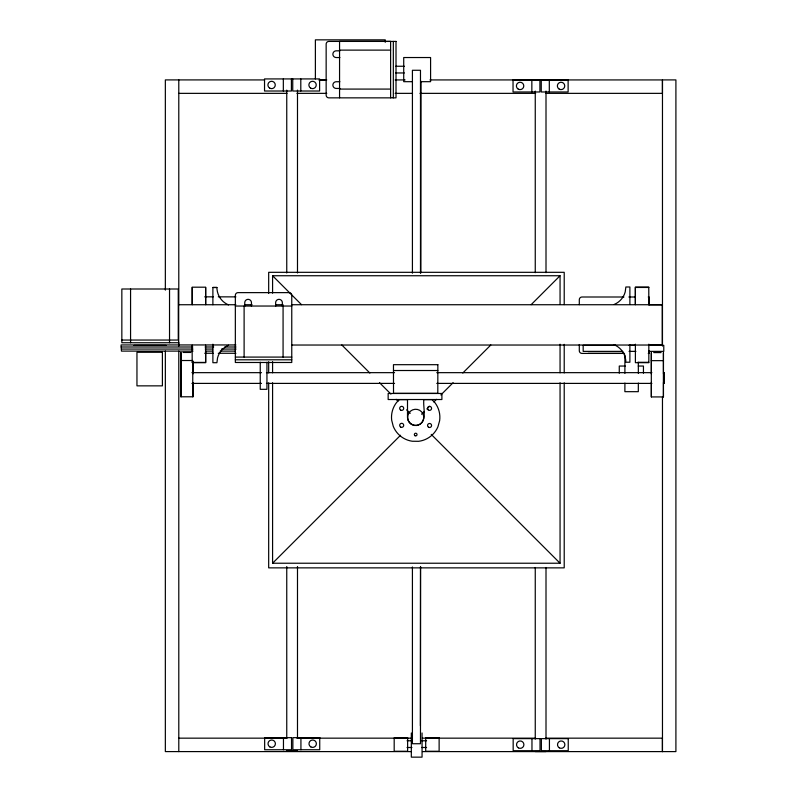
<?xml version="1.0" encoding="UTF-8"?>
<svg xmlns="http://www.w3.org/2000/svg" width="797" height="797" viewBox="0 0 797 797"><rect width="100%" height="100%" fill="white"/><g stroke="black" fill="none" stroke-linecap="round" stroke-linejoin="round"><path stroke-width="1.2" d="M420.417 725.758L420.567 566.508M420.836 272.883L421.015 81.284M272.584 382.769L272.584 563.23L400.542 435.262M421.583 414.231L424.213 411.601M426.843 408.971L429.473 406.34M433.847 401.957L436.477 399.327M440.861 394.943L453.134 382.68M462.778 373.036L490.822 344.991M531.141 304.673L560.062 275.742L560.062 304.374M339.562 50.121L390.61 50.121M339.871 50.829L336.234 50.829A3.357 3.357 0 0 0 332.877 54.186A3.357 3.357 0 0 0 336.234 57.553L339.871 57.553M395.76 66.251L404.378 66.251M395.76 72.955L404.378 72.955M264.614 79.929L165.348 79.909L165.348 290.118M319.308 79.929L326.77 79.929M395.153 79.929L405.095 79.929M429.962 79.929L662.437 79.929L662.437 93.359L545.576 93.359M319.059 80.148L326.411 80.148M339.871 81.732L336.234 81.732A3.357 3.357 0 0 0 332.877 85.09A3.357 3.357 0 0 0 336.234 88.447L339.871 88.447M412.268 81.683L403.72 81.683L403.72 57.533L430.589 57.533L430.589 81.683L420.816 81.683M339.562 89.085L390.61 89.085M178.827 93.359L286.99 93.359M296.932 93.359L326.77 93.359M395.153 93.359L412.557 93.359M420.009 93.359L535.634 93.359M272.584 293.166L272.584 275.742L560.062 275.742M212.889 304.743L212.889 287.468L216.923 287.468A18.879 18.879 0 0 0 228.57 304.922M648.828 287.458L635.388 287.458L635.388 304.723M212.889 287.478L216.923 287.478M204.69 296.843L213.327 296.843M218.268 296.843L235.902 296.882M623.931 297.002L581.989 297.002A2.69 2.69 0 0 0 579.299 299.692L579.299 304.663M628.863 297.002L635.04 297.002M648.26 297.002L649.157 297.002L649.157 304.663M235.872 304.733L178.687 304.733L178.687 345.031M244.579 304.733L252.041 304.733M275.662 304.733L283.114 304.733M291.822 304.733L662.297 304.733L662.307 345.141L648.868 345.141M648.868 304.833L662.307 304.833M235.384 306.038L291.802 306.038M121.841 340.05L178.259 340.05L178.259 289.002L121.841 289.002L121.841 342.74L178.259 342.74M235.902 344.942L121.094 344.942L121.094 346.994L192.864 347.004M291.822 345.031L662.297 345.031M133.926 345.42L166.174 345.42M615.414 345.33L583.175 345.33L583.175 351.377L622.856 351.377M629.062 345.33L635.259 345.33M648.897 345.33L663.781 345.33L663.781 351.377L648.897 351.377M205.038 346.994L213.686 346.994M224.794 346.994L236.071 347.004M193.023 349.056L121.264 349.056L121.264 347.004M205.208 349.056L212.779 349.056M221.417 349.056L236.071 349.056M193.023 351.108L121.423 351.108L121.423 349.056M205.367 351.108L212.779 351.108M220.181 351.108L234.995 351.108M629.062 351.377L635.896 351.367M183.051 352.453L190.852 352.453M653.67 352.593L661.111 352.593M204.69 353.26L213.327 353.26M218.268 353.26L235.902 353.3M588.027 353.39L624.549 353.39M623.931 353.42L581.989 353.42A2.69 2.69 0 0 1 579.299 350.74L579.299 344.513M648.26 353.42L649.157 353.42L649.157 350.74M235.384 357.086L291.802 357.086M235.344 359.796L291.762 359.796M180.7 360.513L192.794 360.513M651.318 360.652L663.413 360.652M637.789 362.306L648.778 362.306M192.266 362.685L205.706 362.685L205.706 351.587M625.306 366.042L619.269 366.042L619.269 373.205M638.238 366.042L643.448 366.042L643.448 373.205M393.469 370.515L437.802 370.515M191.898 372.657L261.516 372.657M266.437 372.657L394.545 372.657M436.756 372.657L651.886 372.657M191.898 383.397L261.516 383.397M266.437 383.397L394.545 383.397M436.756 383.397L651.886 383.397M272.584 563.23L560.062 563.23L560.062 382.769M178.797 738.161L286.95 738.161M296.902 738.161L411.272 738.161M422.46 738.161L535.594 738.161M545.547 738.161L662.407 738.161L662.407 751.601M407.038 740.782L411.929 740.782M421.693 740.782L426.584 740.782M407.038 747.496L411.929 747.496M421.693 747.496L426.584 747.496M286.751 750.615L297.49 750.615M535.255 751.561L546.005 751.561M411.272 751.601L165.348 751.591L165.348 351.069M422.46 751.601L675.906 751.601L675.906 79.909L662.466 79.909L662.466 346.097M272.584 275.742L301.505 304.673M341.823 344.991L369.868 373.036M379.511 382.68L390.909 394.067M396.159 399.327L397.912 401.08M406.679 409.847L410.186 413.354M431.227 434.385L560.062 563.23M664.319 372.657L664.319 383.397M664.27 372.657L664.27 383.397M663.463 352.593L663.463 373.952M663.463 382.411L663.463 396.926L651.318 396.926L651.318 352.593M663.413 352.593L663.393 396.926M662.466 397.095L662.466 751.601M651.368 352.593L651.368 373.952M651.368 382.411L651.368 396.926M648.828 304.723L648.778 287.069L635.348 287.069L635.348 304.344M648.828 344.184L648.828 362.685L635.388 362.685L635.388 344.184M638.337 362.356L638.337 373.355M638.347 383.088L638.307 391.676L624.878 391.676L624.918 383.088M629.889 304.265L629.889 286.99L625.854 287L625.217 291.891A18.879 18.879 0 0 1 614.208 304.444M629.889 344.962L629.889 362.227L625.854 362.227A18.879 18.879 0 0 0 614.208 344.792M624.918 355.034L624.898 373.355M564.216 304.603L564.216 272.315L268.679 272.315L268.679 293.426M564.216 344.344L564.216 372.906M564.216 382.839L564.216 567.862L268.679 567.862L268.679 382.839M560.062 344.194L560.062 372.817M549.432 738.62L549.432 750.704M549.312 79.879L549.312 91.974M546.005 91.077L546.005 272.674M546.005 567.474L546.005 739.128M541.253 79.879L541.253 91.974L568.122 91.974L568.122 79.879L513.039 79.879L513.039 91.974L539.908 91.974L539.908 79.879M535.255 91.077L535.255 272.674M535.255 567.474L535.255 739.128M531.968 738.62L531.968 750.704M531.848 79.879L531.848 91.974M422.061 732.971L422.061 757.15L411.322 757.15L411.322 732.971M420.477 273.192L420.477 70.275L412.418 70.275L412.418 273.192M420.477 566.976L420.477 743.731L412.418 743.731L412.418 566.976M393.329 41.424L393.329 97.852M390.61 97.812L390.61 41.394L339.562 41.394L339.562 97.812M385.24 42.291L385.24 39.85L315.383 39.85L315.383 78.933M300.927 737.663L300.927 749.748M300.798 78.923L300.798 91.017M297.49 90.121L297.49 272.972M297.49 566.518L297.49 738.171M292.738 78.923L292.738 91.017L319.607 91.017L319.607 78.923L264.534 78.923L264.534 91.017L291.403 91.017L291.403 78.923M286.751 90.121L286.751 272.972M286.751 566.518L286.751 738.171M283.463 737.663L283.463 749.748M283.333 78.923L283.333 91.017M283.074 306.038L283.074 357.086M282.357 306.347L282.357 302.701A3.357 3.357 0 0 0 279 299.343A3.357 3.357 0 0 0 275.642 302.701L275.642 306.347M272.584 361.619L272.584 372.817M268.679 361.728L268.679 372.906M266.945 362.237L266.945 389.325L260.24 389.325L260.24 362.237M251.463 306.347L251.463 302.701A3.357 3.357 0 0 0 248.106 299.343A3.357 3.357 0 0 0 244.749 302.701L244.749 306.347M244.111 306.038L244.111 357.086M212.889 344.194L212.889 362.705L216.923 362.705L217.561 357.813A18.879 18.879 0 0 1 228.57 345.26M205.706 287.448L205.706 304.723M205.606 304.454L205.606 287.189L192.167 287.189L192.167 304.454M205.606 345.151L205.606 362.416L192.167 362.416L192.167 345.151M193.203 361.728L193.203 373.813M193.203 382.729L193.133 396.786L180.7 396.786L180.7 352.453M192.794 361.728L192.725 396.786M192.266 287.448L192.266 304.723M181.108 352.453L181.108 396.786M178.787 79.909L178.787 305.042M178.787 342.361L178.787 346.097M178.787 351.069L178.797 751.601M169.532 289.002L169.532 342.74M130.569 289.002L130.569 342.74M407.506 399.626L407.496 417.299C407.277 422.081 411.979 426.126 416.672 425.498C428.407 423.167 422.649 407.387 423.874 399.626L431.944 399.626L435.042 402.804A24.179 24.179 0 0 1 439.625 420.736L437.922 426.813A24.179 24.179 0 0 1 418.564 441.309L412.248 441.239A24.179 24.179 0 0 1 393.24 426.285L391.676 420.178A24.179 24.179 0 0 1 396.677 402.355L399.466 399.626L407.506 399.626M396.009 41.424L328.842 41.424A2.69 2.69 0 0 0 326.152 44.114L326.152 95.162A2.69 2.69 0 0 0 328.842 97.852L396.009 97.852L396.009 41.424M289.082 292.629L238.034 292.629A2.69 2.69 0 0 0 235.344 295.318L235.344 362.486L291.762 362.486L291.762 295.318A2.69 2.69 0 0 0 289.082 292.629M162.399 352.274L136.954 352.274L136.954 385.858L162.399 385.858L162.399 352.274M437.852 364.687L393.469 364.687L393.519 393.349L437.802 393.349L437.852 364.687M441.897 393.479L388.159 393.479L388.159 399.526L441.897 399.526L441.897 393.479M291.523 737.663L264.654 737.663L264.654 749.748L291.523 749.748L291.523 737.663M319.736 737.663L292.868 737.663L292.868 749.748L319.736 749.748L319.736 737.663M407.626 737.823L394.186 737.823L394.186 751.262L407.626 751.262L407.626 737.823M439.127 737.823L425.698 737.823L425.698 751.262L439.127 751.262L439.127 737.823M540.027 738.62L513.168 738.62L513.168 750.704L540.027 750.704L540.027 738.62M568.241 738.62L541.372 738.62L541.372 750.704L568.241 750.704L568.241 738.62M410.724 423.655A8.06 8.06 0 0 0 423.675 418.455A8.06 8.06 0 0 0 412.697 409.837A8.06 8.06 0 0 0 410.724 423.655M428.547 427.232A2.012 2.012 0 0 0 431.575 425.488A2.012 2.012 0 0 0 428.547 423.745A2.012 2.012 0 0 0 428.547 427.232M415.018 435.72A1.345 1.345 0 0 0 417.03 434.554A1.345 1.345 0 0 0 415.018 433.399A1.345 1.345 0 0 0 415.018 435.72M400.672 427.062A2.012 2.012 0 0 0 403.71 425.349A2.012 2.012 0 0 0 400.712 423.566A2.012 2.012 0 0 0 400.672 427.062M400.682 410.106A2.012 2.012 0 0 0 403.71 408.373A2.012 2.012 0 0 0 400.702 406.609A2.012 2.012 0 0 0 400.682 410.106M428.128 409.788A2.012 2.012 0 0 0 431.506 408.881A2.012 2.012 0 0 0 429.035 406.42A2.012 2.012 0 0 0 428.128 409.788M518.369 747.855A3.696 3.696 0 0 0 523.908 744.657A3.696 3.696 0 0 0 518.369 741.459A3.696 3.696 0 0 0 518.369 747.855M559.345 747.855A3.696 3.696 0 0 0 564.884 744.657A3.696 3.696 0 0 0 559.345 741.459A3.696 3.696 0 0 0 559.345 747.855M518.239 89.125A3.696 3.696 0 0 0 523.788 85.927A3.696 3.696 0 0 0 518.239 82.729A3.696 3.696 0 0 0 518.239 89.125M559.215 89.125A3.696 3.696 0 0 0 564.754 85.927A3.696 3.696 0 0 0 559.215 82.729A3.696 3.696 0 0 0 559.215 89.125M269.864 746.909A3.696 3.696 0 0 0 275.403 743.711A3.696 3.696 0 0 0 269.864 740.503A3.696 3.696 0 0 0 269.864 746.909M310.83 746.909A3.696 3.696 0 0 0 316.379 743.711A3.696 3.696 0 0 0 310.83 740.503A3.696 3.696 0 0 0 310.83 746.909M269.735 88.168A3.696 3.696 0 0 0 275.274 84.97A3.696 3.696 0 0 0 269.735 81.772A3.696 3.696 0 0 0 269.735 88.168M310.71 88.168A3.696 3.696 0 0 0 316.25 84.97A3.696 3.696 0 0 0 310.71 81.772A3.696 3.696 0 0 0 310.71 88.168"/></g></svg>
